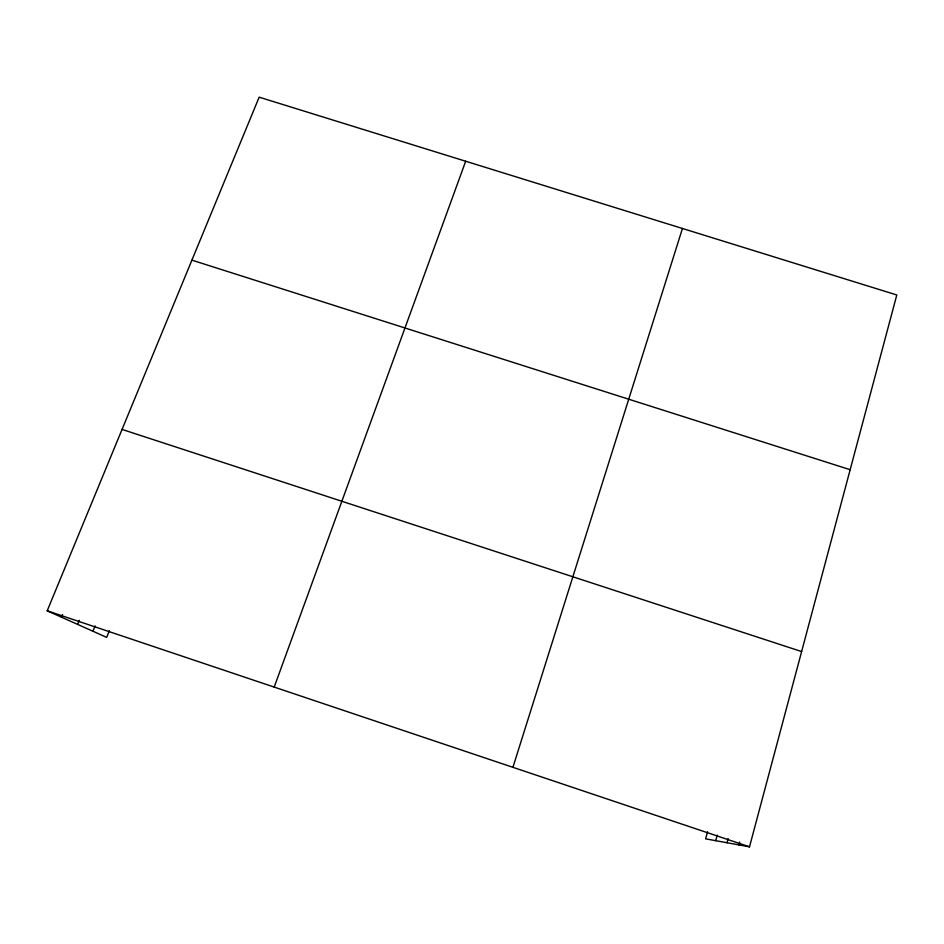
<?xml version="1.0" encoding="UTF-8"?>
<svg xmlns="http://www.w3.org/2000/svg" width="944" height="944" viewBox="0 0 944 944"><rect width="100%" height="100%" fill="white"/><g stroke="black" fill="none" stroke-linecap="round" stroke-linejoin="round"><path stroke-width="1.42" d="M707.575 831.735L705.616 838.85L749.501 846.827L896.8 294.976L259.163 97.173L47.2 610.803L106.66 637.377L109.327 630.698M738.94 844.915L739.707 842.06M727.01 842.732L728.154 838.532M715.717 840.679L717.228 835.133M512.922 767.319L682.441 228.472M274.197 687.09L465.687 161.235M92.937 631.241L95.084 625.884M77.609 624.397L79.261 620.338M61.454 617.175L62.564 614.45M191.915 260.143L850.155 469.711M122.059 429.414L801.621 651.561M47.2 610.803L749.501 846.827"/></g></svg>
